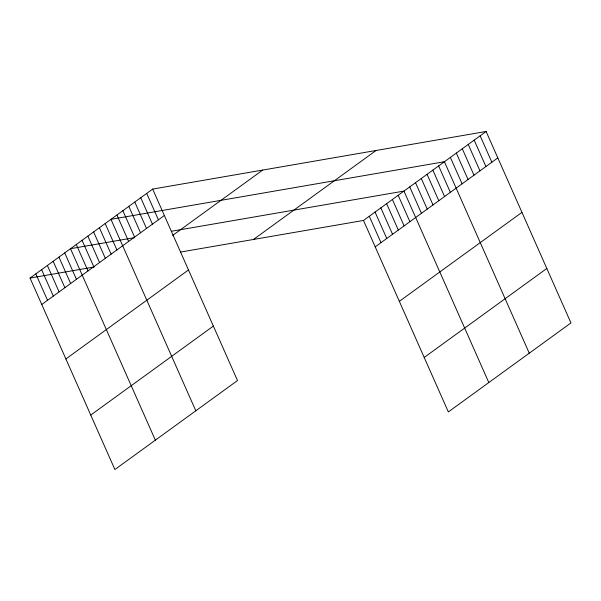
<?xml version="1.0" encoding="UTF-8"?>
<svg xmlns="http://www.w3.org/2000/svg" width="601" height="601" viewBox="0 0 601 601"><rect width="100%" height="100%" fill="white"/><g stroke="black" fill="none" stroke-linecap="round" stroke-linejoin="round"><path stroke-width="0.9" d="M152.654 189.082L237.5 380.546L114.889 469.524L30.05 278.068L152.654 189.082L486.111 131.476L570.95 322.932L448.346 411.918L363.5 220.454L180.398 252.089M41.754 304.482L164.358 215.496M172.6 235.457L262.697 170.075M65.892 358.947L188.496 269.962M253.464 239.468L376.068 150.483M90.759 415.058L213.363 326.08M363.5 220.454L486.111 131.476M375.204 246.868L497.816 157.89M399.342 301.334L521.946 212.356M424.208 357.452L546.812 268.467M134.699 237.613L70.512 248.701L155.351 440.157M171.383 231.28L403.962 191.095L488.808 382.552M30.05 278.068L94.237 266.979M480.154 135.796L491.858 162.21M474.197 140.116L485.901 166.53M468.239 144.443L479.951 170.857M462.289 148.763L473.994 175.176M456.332 153.082L468.036 179.496M450.374 157.409L462.079 183.823M529.263 353.185L444.424 161.729L110.967 219.342L195.813 410.799M438.64 165.921L450.344 192.335M432.863 170.121L444.567 196.535M427.086 174.313L438.79 200.726M421.301 178.512L433.005 204.926M415.524 182.704L427.228 209.118M409.739 186.896L421.444 213.31M398.185 195.287L409.89 221.701M392.4 199.487L404.105 225.893M386.623 203.679L398.328 230.093M380.846 207.871L392.551 234.285M375.062 212.07L386.766 238.484M369.284 216.262L380.989 242.676M146.697 193.409L158.401 219.823M140.747 197.729L152.451 224.143M134.789 202.049L146.494 228.463M128.832 206.376L140.536 232.79M122.882 210.696L134.586 237.11M116.925 215.015L128.629 241.429M105.19 223.534L116.894 249.948M99.413 227.726L111.117 254.14M93.628 231.926L105.333 258.34M87.851 236.118L99.556 262.532M82.067 240.317L93.771 266.724M76.289 244.509L87.994 270.923M64.728 252.901L76.432 279.315M58.951 257.093L70.655 283.507M53.173 261.285L64.878 287.699M47.389 265.484L59.093 291.898M41.612 269.676L53.316 296.09M35.827 273.876L47.532 300.29"/></g></svg>
